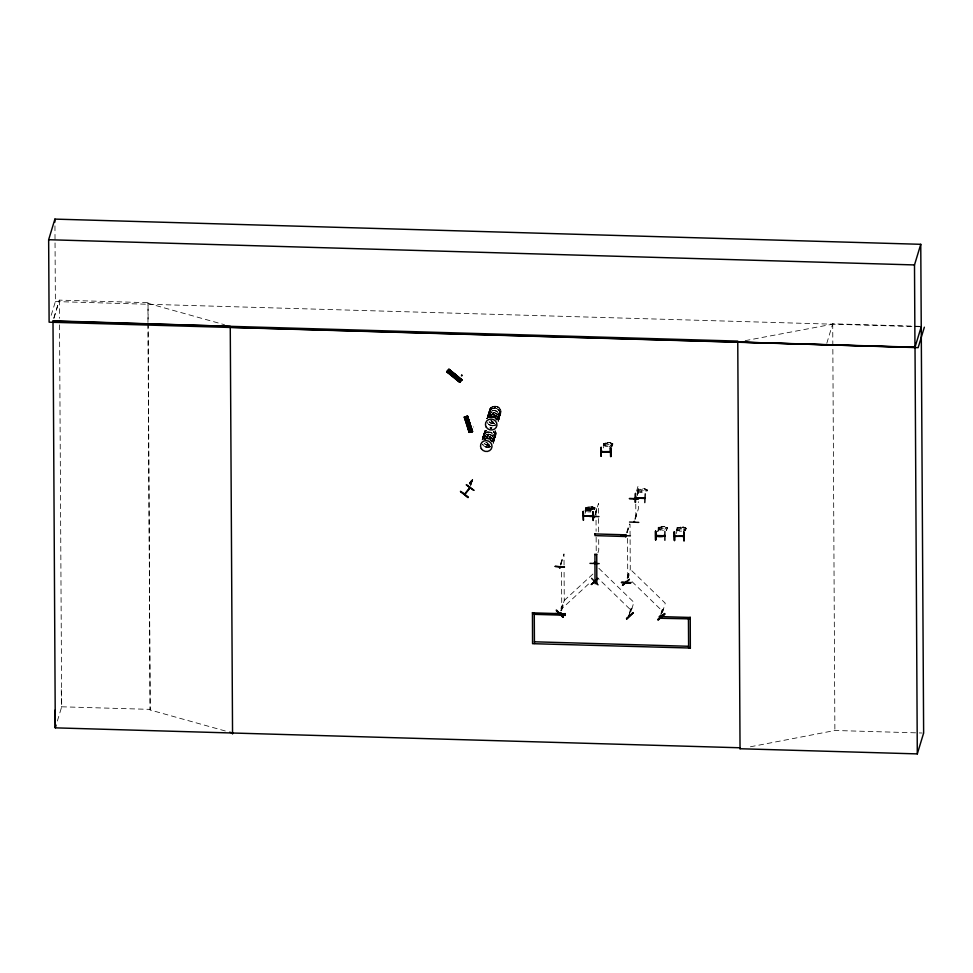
<?xml version="1.0" encoding="UTF-8"?>
<svg xmlns="http://www.w3.org/2000/svg" width="973" height="973" viewBox="0 0 973 973"><rect width="100%" height="100%" fill="white"/><g stroke="black" fill="none" stroke-linecap="round" stroke-linejoin="round"><path stroke-width="0.73" stroke-dasharray="4.87 3.65" d="M560.533 564.96L562.467 558.891L560.862 564.972M562.406 604.707C564.036 605.753 561.141 603.71 560.801 609.998M596.656 508.478L594.649 515.094M628.157 527.634L626.551 532.924M628.303 577.694L629.105 575.043L628.424 573.45L629.336 574.836L628.534 577.488M636.512 513.525L634.907 518.816M462.041 375.359L461.944 374.666L461.384 375.116M482.316 439.528L482.535 438.008M483.046 437.558L483.155 435.953M483.739 435.284L483.849 433.678M487.266 417.928L487.497 416.408M487.996 415.958L488.86 412.905M488.689 413.683L489.395 410.728L491.62 408.721M501.01 411.786C501.059 419.095 489.078 418.548 489.249 411.457C489.176 404.136 501.168 404.671 501.01 411.774M489.273 411.445L489.455 410.01M488.568 435.576L488.13 434.846L487.692 435.551M487.278 443.919L487.741 444.32M487.765 434.967L488.215 435.551M489.249 437.424L489.735 436.731M493.591 413.732L492.642 413.951M490.015 436.78L489.614 437.582L490.477 437.947M492.654 422.598L493.591 422.744M495.184 407.626L494.661 406.969M491.012 437.704L490.623 436.95M494.479 416.432L494.393 415.41M493.019 422.744L493.518 421.99M495.415 407.578L495.05 406.75M493.761 422.1L493.408 422.805M495.549 416.602L495.573 415.349M490.489 436.986L486.038 436.305L482.62 438.738A5.777 5.412 16.9 0 1 493.189 443.141L493.372 441.754L493.275 443.36M493.895 441.316L493.311 436.962L493.87 438.422M494.661 437.534L492.897 441.681A5.777 5.412 16.9 0 0 490.258 432.535A5.777 5.412 16.9 0 0 483.253 438.993L482.961 437.4M495.245 436.877L495.354 435.259M498.845 419.704L499.064 418.183M499.502 417.551L498.894 413.282M500.195 415.276L500.098 412.284M51.204 315.313L55.376 301.557L54.938 223.608M53.831 318.11L59.219 300.389M53.856 318.366L59.402 300.122L148.03 302.7L148.139 322.428M147.957 322.489L148.03 302.7M57.358 721.029L61.688 706.799L59.535 324.398M225.322 730.991L150.134 709.974L148.151 323.936M498.334 420.141A5.777 5.412 16.9 0 0 487.035 418.402L488.191 414.571M488.3 414.182L488.872 412.297M489.589 410.01L488.993 411.907L490.453 409.536M482.073 440.003L483.24 436.172M483.338 435.782L483.922 433.897M484.031 433.508L484.639 431.611M470.64 484.128L472.392 479.385L471.844 480.735M470.482 485.685L472.392 479.385M472.343 480.042L472.805 479.519L471.26 480.516M470.968 485.065L472.72 479.458M498.14 421.54L499.319 417.709M500 415.435L499.417 417.332C501.144 411.287 491.766 407.651 488.701 412.99M500.11 415.057L500.681 413.148M495.671 434.931L495.16 436.658M493.189 443.141L494.369 439.31L493.798 440.599M494.466 438.932L495.038 437.035L493.591 439.407L491.049 440.72A5.777 5.412 16.9 0 0 493.53 431.732M560.545 564.182L562.151 558.879M560.862 564.194L563.987 553.88L564.072 567.405M604.549 443.883L603.771 443.469L603.26 445.172L608.028 446.631M603.357 447.933L604.61 443.493M586.743 507.797L586.014 507.48L585.101 510.582L587.789 511.98L585.101 510.484L585.612 509.074M585.174 513.318L586.853 507.505M560.801 610.789L562.735 604.72M561.117 610.801L564.255 600.487L564.072 568.913M611.141 446.765L611.981 443.712L612.808 443.737L612.053 444.004M561.713 610.266L563.318 604.963M611.968 446.789L612.808 443.737M607.14 442.642L610.266 442.727L612.941 444.029L612.443 445.33M594.394 508.015L595.05 507.748L594.296 508.015M594.685 509.438L595.184 508.04L592.448 506.678L589.383 506.556L585.904 507.772M594.965 515.106L598.504 503.467L598.577 517.004M595.367 514.571L596.984 509.268M597.933 552.834L598.76 550.086L598.699 538.057M636.549 491.11L638.227 485.6L638.276 495.804M637.315 492.277L638.142 489.528C640.258 489.419 636.038 490.514 637.315 492.581M637.303 495.05L638.981 489.553M637.303 495.354L639.066 489.845M626.867 532.936L629.592 523.997M627.269 532.401L628.485 528.424M634.895 519.217L636.829 513.525M635.223 519.229L638.349 508.915L638.312 501.63M646.522 490.064L647.313 490.088L644.637 488.689L641.511 488.592L638.033 489.906M646.814 491.474L647.313 490.088L644.576 488.726L641.511 488.689L639.358 490.951L641.11 491.791L645.403 491.122L644.637 488.689M627.22 577.427L628.424 573.45M627.22 578.217L628.74 573.462M627.536 578.23L630.273 569.241L630.018 524.131M629.507 613.574C629.993 608.551 633.934 602.506 630.893 611.494M629.726 613.367L631.745 606.738M663.477 530.394L657.712 528.947L658.198 527.548L664.705 526.417L667.393 527.901L666.42 530.565M657.797 531.404L659.049 527.281L658.222 527.257L657.809 528.838M657.797 531.708L659.147 527.573M666.59 527.792L667.393 527.804M666.42 530.261L667.259 527.512L666.42 527.792M676.223 530.857L677.062 527.804L677.986 528.12M676.223 533.63L677.889 527.828M684.42 530.784L685.26 528.035C688.166 526.928 674.605 527.427 677.816 528.108M685.308 528.424L686.099 528.363M685.26 530.808L686.099 528.059M660.898 614.486C661.385 609.463 665.337 603.418 662.297 612.406M661.129 614.279L663.136 607.651M662.516 612.199L665.252 603.211L630.273 569.241M826.807 343.274L832.718 323.802L919.85 326.332M750.414 746.778L835.004 730.48L922.124 733.01M462.175 375.347L461.749 376.332L462.078 375.566M487.461 416.493L488.069 415.082M486.841 418.548L489.65 415.216M487.011 418.414L488.482 416.03M485.065 430.285C479.835 440.647 500.499 441.207 495.245 430.565M483.861 433.654L486.585 430.334A5.862 5.497 16.9 0 0 485.454 439.005L483.654 435.126M483.167 435.928L484.809 433.411M483.119 436.682L482.511 438.093L485.259 434.688M483.338 435.795L483.909 434.505M494.819 415.228L494.588 416.03M487.947 435.32L488.616 435.211M489.431 437.011L489.285 437.643M500.195 415.289L498.541 417.806L499.599 416.626M498.76 418.998L499.319 417.709M499.502 417.575L497.86 420.081A5.777 5.412 16.9 0 0 495.208 410.934A5.777 5.412 16.9 0 0 488.215 417.393L487.923 415.799M490.38 438.276L490.964 437.643M498.869 419.618L498.261 421.041A5.802 5.437 16.9 0 0 494.637 412.82A5.802 5.437 16.9 0 0 487.4 417.879M487.582 443.822L488.738 443.992M494.661 438.227L495.233 436.889M493.311 442.642L493.919 441.219M469.156 484.104L470.701 481.477L469.436 484.432M470.166 484.432L472.331 480.771M473.523 426.843L473.377 427.086M470.117 483.995L471.552 481.708M460.995 375.809L461.932 374.727M490.039 408.684L490.964 407.565M488.057 415.155C490.526 410.776 497.556 412.151 498.833 416.821M494.612 406.982L495.403 406.909M492.642 413.464L493.433 413.391M492.545 421.735L492.362 422.744L493.554 423M484.445 432.316L486.67 430.321A5.862 5.497 16.9 0 0 485.418 439.127M482.474 438.811L483.52 437.631M488.482 435.673L487.814 435.588M488.908 444.32L487.388 444.089M493.725 439.358L494.649 438.227M564.255 600.487L593.287 573.693M588.543 584.007L561.749 608.745L561.543 571.151M608.149 442.873L606.775 443.956L607.48 445.075L609.803 444.053L608.149 442.776M593.177 509.414L591.402 506.921L590.392 506.884L587.133 509.232L586.828 510.217L590.611 511.117M589.991 508.295L588.446 509.852L591.475 509.949M642.521 488.933L640.976 490.587L641.852 491.122L644.175 490.1L642.521 488.835M662.589 526.648L661.044 528.315L661.92 528.85L664.243 527.828L662.589 526.551M682.438 527.232L679.884 528.862L682.912 528.947L682.438 527.135M489.65 411.871L490.927 410.995M495.525 416.128L494.698 416.164L495.573 416.189M497.373 418.621L498.663 417.758M484.688 433.459L485.977 432.596M484.019 435.636L488.203 434.031L492.338 435.88M607.176 442.679L604.987 444.904L608.757 445.792L611.032 445.075L611.324 444.089C611.372 439.419 596.522 446.716 607.176 442.581M589.419 506.69L587.23 508.915L591 509.803L593.275 509.086L593.566 508.101L592.448 506.775L586.014 507.48M661.579 526.417L659.426 528.68L663.209 529.567L665.471 528.85L665.775 527.865L664.644 526.539L658.101 527.536M680.419 526.965L678.266 529.227L682.049 530.115L684.311 529.397L683.484 526.989L677.062 527.804M590.635 510.022L592.569 509.11L590.137 509.803L588.264 508.952L589.577 509.986L587.558 510.934L590.064 510.193L591.17 511.044M495.05 407.006L495.062 407.626M491.547 408.733C495.245 406.75 500.39 409.548 500.39 413.829M490.197 413.184L491.608 412.674M489.577 415.216L492.52 414.571L495.914 415.641M494.649 415.106L495.731 415.276M497.446 418.609L495.999 419.12A5.777 5.412 16.9 0 0 499.636 411.713A5.777 5.412 16.9 0 0 491.122 409.317A5.777 5.412 16.9 0 0 490.404 417.599M485.904 432.608L487.351 432.097M485.381 438.592L483.934 439.103A5.862 5.497 16.9 0 1 491.937 441.365L488.385 438.677L485.345 438.58M490.526 446.704L486.074 447.13L482.499 444.43A5.862 5.497 16.9 0 0 490.538 446.583M609.062 446.656L612.54 445.342L609.025 446.522L605.997 446.437L603.369 445.16M591.316 510.667L585.503 509.183L589.018 507.991L592.046 508.174M585.503 509.268L592.107 508.149M683.46 530.455L685.831 529.665M498.991 418.208L498.261 415.362M745.172 340.659L832.596 324.191M491.839 416.845L490.295 416.979A5.862 5.497 16.9 0 1 493.335 417.089L491.815 416.833L493.335 417.076A5.777 5.412 16.9 0 0 488.993 417.453M495.33 416.59L494.527 416.359M494.698 423.535L491.657 423.45L489.042 421.832M487.315 432.097L491.766 432.778L494.515 436.245L493.931 434.882M486.646 434.274L491.11 434.955M486.074 436.33L487.57 436.184M489.906 436.634L491.037 437.485M490.38 438.191L489.358 437.607M485.15 430.504A5.765 5.4 16.9 0 0 490.161 438.799L491.718 438.628M488.227 445.257L489.747 445.111L486.707 445.05L484.092 443.433A5.802 5.437 16.9 0 0 489.711 445.062M604.574 443.797L603.771 443.773M658.989 527.573L658.222 527.561M55.376 301.557L919.728 326.721M637.631 491.219L640.38 492.581L643.445 492.703M586.014 507.784L586.743 507.906M587.789 511.883L590.879 511.944M61.688 706.799L150.316 709.378M493.129 412.552L494.637 412.783A5.802 5.437 16.9 0 1 498.2 420.847M491.669 427.877L490.149 427.634L491.851 428.035A5.862 5.497 16.9 0 1 490.343 427.792A5.777 5.412 16.9 0 0 493.299 427.925M490.185 437.874L489.553 437.558M486.731 444.953L488.251 445.184M147.847 303.296L224.483 324.714M492.302 421.321L490.891 420.725A5.862 5.497 16.9 0 0 492.314 421.309A5.777 5.412 16.9 0 1 490.903 420.774M490.27 422.756L494.734 423.437A5.802 5.437 16.9 0 1 489.115 421.796A5.802 5.437 16.9 0 0 494.722 423.291M489.614 424.933L492.545 425.76L495.476 425.104A5.862 5.497 16.9 0 1 487.473 422.841L488.422 424.033M485.941 442.326L487.351 442.922M610.205 442.764L612.941 444.126M676.649 529.482L679.288 530.857L676.551 529.494M657.712 528.947L660.387 530.346M585.503 509.086L588.191 510.582M471.297 480.443L469.545 482.815M496.096 413.257L497.288 414.279M495.439 415.252L497.604 417.49L498.419 420.312A5.862 5.497 16.9 0 0 486.865 418.621M496.899 419.764A5.862 5.497 16.9 0 0 494.746 417.672L496.911 419.764M488.397 424.021L489.626 424.933M490.489 436.853L492.654 439.091L493.469 441.912M486.05 437.023L487.266 437.947M632 581.611L662.747 611.47M598.869 568.329L633.849 602.299L631.343 610.558L597.422 577.609M497.325 414.182L498.237 415.459M493.311 413.416L492.691 413.89M489.419 416.347L490.392 417.539A5.862 5.497 16.9 0 1 491.146 408.988A5.777 5.412 16.9 0 1 499.745 411.336A5.862 5.497 16.9 0 1 496.06 418.998M492.362 435.782L493.275 437.059M591.645 509.366L591 508.32M489.468 416.395L488.616 413.525L488.896 415.07M498.14 418.767L498.346 420.178A5.862 5.497 16.9 0 0 486.901 418.512M495.439 435.43L493.652 431.404A5.862 5.497 16.9 0 1 491.11 440.599M494.466 436.159L494.746 437.704M61.275 689.711L61.506 707.395M832.718 323.802L834.883 730.869M683.545 527.062C690.125 528.546 682.255 532.255 679.227 530.893M647.179 490.088L646.352 490.064M635.77 504.05L635.843 517.162M627.536 538.397L627.755 577.488M598.59 518.512L598.663 532.036M595.999 511.725L596.108 531.27M596.145 537.278L596.23 552.323M594.685 509.341L592.046 508.088L589.723 509.086L589.018 508.088M147.969 324.009L150.134 709.974M59.402 300.122L59.499 318.329M487.339 442.958A5.777 5.412 16.9 0 1 485.953 442.374M483.204 438.872A5.862 5.497 16.9 0 1 490.319 432.316A5.862 5.497 16.9 0 1 492.983 441.645M488.276 445.038A5.802 5.437 16.9 0 1 484.189 443.323M482.474 439.407A5.802 5.437 16.9 0 1 489.699 434.347A5.802 5.437 16.9 0 1 493.25 442.447M495.135 430.662A5.802 5.437 16.9 0 1 490.185 438.714A5.802 5.437 16.9 0 1 485.15 430.382M490.124 427.792A5.802 5.437 16.9 0 1 491.62 428.023M495.075 430.796A5.765 5.4 16.9 0 1 490.161 438.799M490.1 427.938A5.765 5.4 16.9 0 1 491.584 428.169M493.627 431.55A5.862 5.497 16.9 0 1 491.073 440.72M483.374 438.604A5.777 5.412 16.9 0 1 490.368 432.146A5.777 5.412 16.9 0 1 492.995 441.328M485.442 439.2A5.777 5.412 16.9 0 1 486.585 430.674M493.639 431.355A5.777 5.412 16.9 0 1 491.122 440.38M485.563 438.811A5.777 5.412 16.9 0 1 486.707 430.285M482.426 439.577A5.802 5.437 16.9 0 1 489.65 434.517A5.802 5.437 16.9 0 1 493.202 442.618M482.523 438.799A5.862 5.497 16.9 0 1 493.238 443.299M490.416 446.753A5.777 5.412 16.9 0 1 482.559 444.527M482.523 439.091A5.777 5.412 16.9 0 1 493.262 442.119M490.526 446.364A5.777 5.412 16.9 0 1 482.669 444.15M483.922 439.224A5.862 5.497 16.9 0 1 491.9 441.487M484.043 439.054A5.777 5.412 16.9 0 1 491.9 441.268M485.308 438.932A5.777 5.412 16.9 0 1 488.288 439.018M489.674 439.601A5.777 5.412 16.9 0 1 491.779 441.657M488.166 417.271A5.862 5.497 16.9 0 1 495.269 410.715A5.862 5.497 16.9 0 1 497.933 420.032M487.424 417.806A5.802 5.437 16.9 0 1 494.661 412.734M490.38 417.526A5.862 5.497 16.9 0 1 491.11 409.11A5.862 5.497 16.9 0 1 499.757 411.555A5.862 5.497 16.9 0 1 496.023 419.12M488.324 417.003A5.777 5.412 16.9 0 1 495.318 410.545A5.777 5.412 16.9 0 1 497.945 419.728M490.514 417.21A5.777 5.412 16.9 0 1 491.243 408.928A5.862 5.497 16.9 0 1 499.794 411.433A5.777 5.412 16.9 0 1 496.072 418.779M495.366 425.152A5.777 5.412 16.9 0 1 487.509 422.927M486.914 418.779A5.777 5.412 16.9 0 1 498.212 420.518M495.488 424.97A5.862 5.497 16.9 0 1 487.509 422.72M495.488 424.763A5.777 5.412 16.9 0 1 488.543 423.705M495.816 418.901A5.777 5.412 16.9 0 1 496.741 420.056M491.888 427.913A5.862 5.497 16.9 0 1 490.38 427.67M490.283 417.113A5.862 5.497 16.9 0 1 493.299 417.198M494.71 417.794A5.862 5.497 16.9 0 1 496.862 419.886M491.924 427.682A5.777 5.412 16.9 0 1 490.441 427.463M494.746 417.624A5.777 5.412 16.9 0 1 496.85 419.667M490.161 414.17A5.802 5.437 16.9 0 0 500.146 414.462A5.802 5.437 16.9 0 0 495.111 406.118A5.802 5.437 16.9 0 0 490.161 414.17M490.124 414.34A5.765 5.4 16.9 0 0 500.061 414.632A5.765 5.4 16.9 0 0 495.05 406.349A5.765 5.4 16.9 0 0 490.124 414.34A5.802 5.437 16.9 0 0 500.122 414.534A5.802 5.437 16.9 0 0 495.087 406.191A5.802 5.437 16.9 0 0 490.137 414.243"/><path stroke-width="1.46" d="M564.474 566.991L555.194 566.383M555.449 614.158C584.323 614.231 535.734 613.817 564.681 614.462M560.156 567.539L559.597 567.977L559.609 567.15M560.241 613.829C561.725 611.068 558.028 614.79 560.412 613.367M564.413 567.21L555.194 566.395M564.681 614.425L555.498 613.525M589.699 516.468L598.979 516.578M594.479 517.612L594.248 516.42M594.321 563.245L594.321 562.637M594.381 563.306L594.929 562.358M594.199 517.113L594.564 516.347M594.771 563.318L594.831 562.26M599.198 563.61L589.966 563.367M621.2 535.636L630.431 535.807M625.651 535.661L625.651 536.755L625.98 535.795M626.004 536.658L625.748 535.491M625.882 582.462L626.332 581.805M626.065 535.503L626.065 536.378M625.98 581.404L626.892 583.155L625.919 582.584M629.422 498.663L638.689 498.772L629.47 498.48M629.543 522.063L638.787 522.379M633.97 521.783L634.42 521.479M621.467 582.523L630.699 582.851M595.561 582.024L594.552 581.854L595.062 581.295M626.04 582.815L626.673 583.362L626.916 582.657M629.592 615.435L629.045 615.289M661.226 616.481L660.862 615.605M555.461 613.732L564.681 614.097M630.711 582.766L621.467 582.426L630.747 582.584M470.19 487.741L469.412 488.142M626.43 582.122L626.904 583.07M921.346 326.381L914.961 347.385L49.112 322.185L48.65 239.723L54.914 219.107L920.762 244.308L923.632 733.058L917.296 753.893L739.918 748.736M56.118 725.116L55.291 727.853L740.027 747.775L740.039 748.736L737.753 341.097L53.004 321.175L55.291 727.853L55.06 710.156M459.645 382.267L446.96 371.516L460.314 381.513L459.657 382.255L446.741 371.832L448.906 369.326L461.895 379.762L461.251 380.492L448.322 370.081L448.979 369.351L461.652 380.042M448.237 372.647L450.195 370.458M449.137 373.279L451.083 371.09M451.606 375.274L453.564 373.085M452.919 376.332L454.865 374.143M464.522 417.003L469.193 432.377L464.279 417.113L467.502 416.164L472.477 431.538M465.045 418.463L467.989 417.709M465.386 419.497L468.305 418.816M465.872 421.041L468.816 420.3M471.589 431.769L466.906 416.383L472.537 431.526L467.502 416.164M466.347 484.943L473.79 490.368M470.154 487.862L464.729 494.6L465.118 493.42M464.547 494.248L470.032 487.254M690.404 648.03L532.559 643.688L532.462 612.601M534.262 612.649L534.432 643.481M534.274 614.352L565.033 615.252M534.42 641.791L688.604 646.279M560.059 567.235L559.998 567.904M601.144 447.507L601.192 456.24L601.022 447.483M601.448 451.338L601.168 452.019L610.278 452.323M582.924 511.482L583.386 520.214M602.263 451.837L602.092 451.35M602.068 452.08L602.19 451.448M601.144 456.203L601.132 447.349M583.691 515.349L583.703 515.787M584.311 516.091L584.505 515.848M610.424 447.604L610.935 456.532L610.509 447.75M610.448 447.726L610.558 456.495M560.679 612.698L559.901 613.744L560.278 613.063M609.657 451.569L609.657 452.019M560.91 612.917L560.034 613.44M610.302 451.594L601.192 451.679M610.485 451.691L610.485 451.995M592.666 511.616L593.177 520.543L593.116 511.774M591.9 515.581L591.718 516.274M592.545 515.605L592.448 516.395L592.727 515.702M563.221 616.967C555.413 609.657 552.786 605.851 562.941 617.235L563.343 616.748M564.948 615.508L565.021 613.549M625.797 534.566L625.736 536.524L594.977 535.624L595.038 533.666M596.899 583.374L595.026 583.581L594.941 554.196M596.826 583.63L596.741 554.245M591.426 584.42L597.969 578.485L591.304 584.493M594.114 581.696L594.296 582.353L594.479 581.574M594.345 582.036L594.868 581.222L594.807 581.903M594.564 581.282L595.221 582.45L595.512 581.745M598.054 584.834L591.596 578.339M633.958 498.517L633.873 499.295L634.287 498.517M633.91 498.906L634.384 498.614M636.439 498.14L636.464 497.41M635.101 502.263L635.393 493.53M633.97 522.148L634.092 521.467M634.323 522.221L634.518 521.528M644.029 497.629L643.944 498.407L643.931 497.714M644.673 497.641L644.576 498.431L635.734 498.127M644.856 497.738L644.771 498.346M644.795 502.567L645.257 493.822M622.793 585.308L629.361 579.385M626.016 582.839L626.259 582.134M629.324 579.361L622.465 585.162M633.131 612.625L626.88 619.071L626.563 618.536M629.555 615.775L629.458 614.693M655.644 531.112L655.668 539.845M656.52 535.855L656.702 535.308M664.875 531.38L664.875 540.283M664.097 535.393L664.012 536.135L664.097 535.345M664.741 535.369L664.851 536.074M664.936 535.466C664.863 537.169 654.707 537.169 655.899 535.162L655.68 535.868M674.386 531.781L674.484 540.562L674.313 531.805M674.739 535.661L674.459 536.354L683.776 536.318M675.384 535.673L675.384 536.378M675.481 535.77L675.554 536.159M683.776 531.939L684.226 540.854L683.8 532.073M682.949 536.342L682.718 536.074M682.657 536.585L682.937 535.904M658.271 619.959L664.778 613.975L658.003 619.497M674.52 536.415L683.581 535.916M683.557 536.646L683.776 536.014M690.246 618.889L659.402 618.256L659.475 616.298M661.312 616.055L661.008 616.76L660.399 615.824M660.631 615.617L660.679 615.897M657.979 619.655L664.802 614.036M688.446 618.84L688.616 647.969M690.331 648.286L690.234 617.198M914.961 347.385L914.498 264.936L920.762 244.308M924.35 327.196L918.135 347.653L737.753 342.058M583.411 515.726L592.642 516.31M635.539 497.775L644.649 498.006M655.62 535.503L664.839 535.77M461.251 380.492L461.786 379.835L459.828 382.012M460.886 491.791L468.025 497.604C464.595 493.591 452.603 485.965 468.329 497.106M446.765 371.808L447.312 371.163M448.346 370.056L448.991 369.326L461.786 379.859M458.514 380.954L460.46 378.765M460.995 380.419L460.521 381.185M583.508 515.739L592.448 515.909M466.432 484.736L473.863 490.246M556.434 610.801L562.978 617.186M447.398 371.102L460.302 381.538M446.911 371.613L460.071 381.793L446.887 371.637M626.576 618.743L633.107 612.601M657.906 619.619L664.51 613.513M655.522 531.246L655.595 539.979M469.193 432.377L472.513 431.538L471.783 431.647L467.478 416.237M471.516 431.781L472.136 431.635L467.222 416.371M464.316 417.113L470.178 432.109L465.313 416.845L469.4 432.267M465.289 416.858L470.166 432.121M467.636 416.274L466.663 416.517M468.913 430.686L471.856 429.932M655.595 531.112L655.644 540.015M48.65 239.723L914.498 264.936M230.273 327.281L915.021 347.215L917.296 753.893M594.965 533.922L625.724 534.822M594.868 554.452L596.656 554.501M532.389 612.856L564.936 613.805M659.39 616.554L690.149 617.454M53.004 320.835L230.26 326.332L232.547 733.958M610.849 447.762L610.922 456.507M683.8 540.806L683.739 531.927M229.652 732.195L232.547 733.01M633.143 612.832L626.576 618.548M471.346 431.671L470.446 431.903M674.459 531.659L674.484 540.562M635.551 493.384L635.564 502.299M583.423 511.336L583.435 520.251M54.914 219.107L54.938 222.099M452.567 374.581C453.649 377.025 454.415 372.708 452.567 374.581M467.368 422.647C468.293 425.14 469.351 420.895 467.368 422.647M450.45 374.337L452.396 372.148L450.45 374.337M466.322 422.416L469.266 421.674L466.322 422.416M466.809 423.973L469.752 423.219L466.809 423.973M635.734 497.471L635.734 498.176L635.831 497.385M448.626 369.728L461.53 380.175L448.577 369.789M481.294 448.638A5.802 5.437 16.9 0 0 491.28 448.93A5.802 5.437 16.9 0 0 486.245 440.599A5.802 5.437 16.9 0 0 481.294 448.638M486.22 427.123A5.802 5.437 16.9 0 0 496.206 427.415A5.802 5.437 16.9 0 0 491.17 419.071A5.802 5.437 16.9 0 0 486.22 427.123"/></g></svg>
